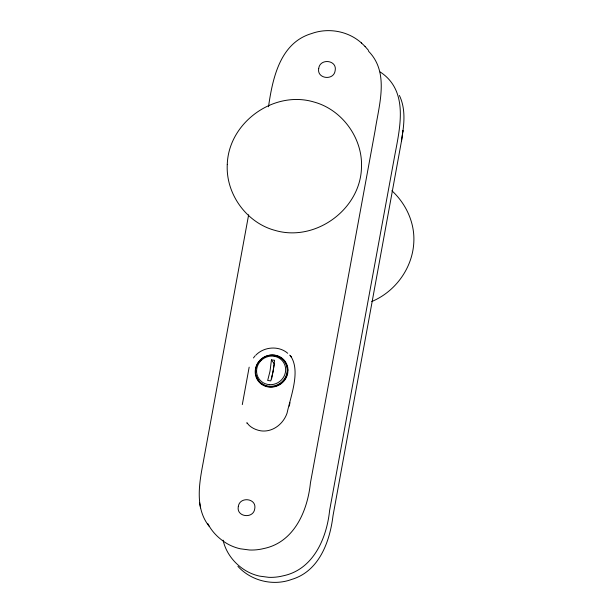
<?xml version="1.0" encoding="UTF-8"?>
<svg xmlns="http://www.w3.org/2000/svg" width="613" height="613" viewBox="0 0 613 613"><rect width="100%" height="100%" fill="white"/><g stroke="black" fill="none" stroke-linecap="round" stroke-linejoin="round"><path stroke-width="0.92" d="M402.925 131.067L402.963 130.776C404.565 118.96 404.718 106.417 399.385 95.452M401.538 140.798L333.005 515.763C329.832 541.616 319.235 571.232 291.658 579.431C273.199 586.266 251.154 580.955 237.921 566.343M248.64 214.795L202.934 463.857C199.018 484.454 195.003 508.614 209.194 526.352M242.296 404.611L249.169 367.156M271.452 359.862L270.157 370.221A44.672 9.647 -82.5 0 1 269.85 371.892L267.666 380.481L270.785 380.895L273.046 371.915A44.672 9.647 -82.5 0 0 273.352 370.237L274.57 360.275L271.452 359.862L274.333 363.961L271.574 378.957M247.2 423.299C245.499 421.085 249.882 426.265 249.43 425.637C252.656 428.464 256.487 430.065 260.847 430.839C272.647 432.471 283.39 423.958 287.068 413.108C290.899 395.515 300.822 370.85 290.562 355.908L291.298 356.958M268.502 106.754C272.586 78.479 280.003 42.887 311.565 33.569C328.384 27.439 348.36 31.048 361.639 43.155M289.252 406.143L289.98 402.726M253.445 357.954L255.154 355.755M255.859 355.142C264.011 346.667 278.754 345.433 287.735 353.295M371.723 301.535C395.347 291.75 412.541 268.042 413.806 242.403L413.813 242.212C414.886 222.81 406.036 203.731 391.876 190.727M380.144 71.951C409.752 91.199 399.546 129.343 394.312 157.863L329.625 510.338C326.76 538.183 313.358 569.646 283.007 575.86A49.507 47.055 -35.1 0 1 268.709 577.331L259.552 576.12A49.507 47.055 -35.1 0 1 246.449 571.055C234.963 564.404 225.952 553.232 223.078 540.153M365.026 46.396L368.582 50.488M361.371 42.895L365.302 46.657M289.65 355.142L291.436 357.126M368.566 51.254C389.6 72.656 379.01 104.777 375.11 130.538L310.416 483.013C307.55 510.859 294.156 542.321 263.805 548.535A49.507 47.055 -35.1 0 1 249.499 549.999L240.342 548.796A49.507 47.055 -35.1 0 1 227.239 543.723C219.148 538.919 212.083 532.084 207.83 523.617M199.585 502.583L200.505 507.878M278.241 356.697A16.13 15.333 -35.1 0 1 287.566 370.198L287.305 373.256A16.13 15.333 -35.1 0 1 271.957 386.765A16.13 15.333 -35.1 0 1 256.18 375.217M255.828 372.198A16.13 15.333 -35.1 0 1 255.874 370.673M260.287 360.896A16.13 15.333 -35.1 0 1 261.422 359.8M272.984 355.609A16.13 15.333 -35.1 0 1 277.52 356.429M227.27 164.399L227.262 164.583C225.707 194.007 246.671 222.948 275.206 230.434L275.383 230.496C315.396 242.058 360.176 209.6 361.471 167.939L361.471 167.747C363.026 138.331 342.062 109.382 313.527 101.896L313.35 101.835C273.344 90.272 228.557 122.73 227.27 164.399M238.311 506.568C236.105 517.104 253.476 519.188 254.74 508.759C256.931 498.116 239.568 496.224 238.311 506.568M287.995 370.03L287.735 373.187A16.674 15.846 -35.1 0 1 268.663 387.048A16.674 15.846 -35.1 0 1 255.46 368.942L256.341 365.861A16.674 15.846 -35.1 0 1 274.532 355.08A16.674 15.846 -35.1 0 1 287.995 370.03M318.729 68.388C316.53 78.924 333.901 81.008 335.158 70.579C337.349 59.936 319.994 58.043 318.729 68.388M402.963 130.776L401.5 141.082L402.963 130.776M269.544 386.29A16.13 15.333 -35.1 0 0 285.919 363.838A16.13 15.333 -35.1 0 0 258.609 362.038A16.13 15.333 -35.1 0 0 269.544 386.29M269.459 384.642A14.781 14.045 -35.1 0 0 284.463 364.076A14.781 14.045 -35.1 0 0 259.437 362.421A14.781 14.045 -35.1 0 0 269.459 384.642"/></g></svg>
